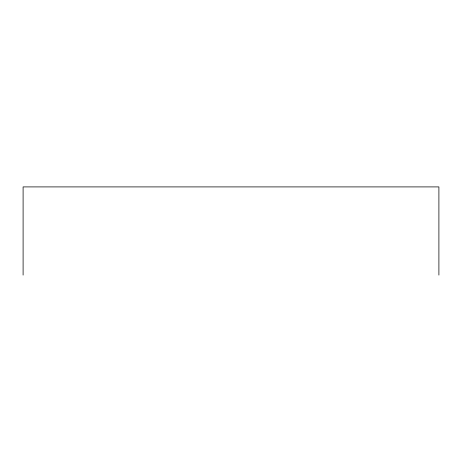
<?xml version="1.0" encoding="UTF-8"?>
<svg xmlns="http://www.w3.org/2000/svg" width="462" height="462" viewBox="0 0 462 462"><rect width="100%" height="100%" fill="white"/><g stroke="black" fill="none" stroke-linecap="round" stroke-linejoin="round"><path stroke-width="0.69" d="M438.9 275.092L438.9 186.908L23.1 186.908L23.1 275.092"/></g></svg>
